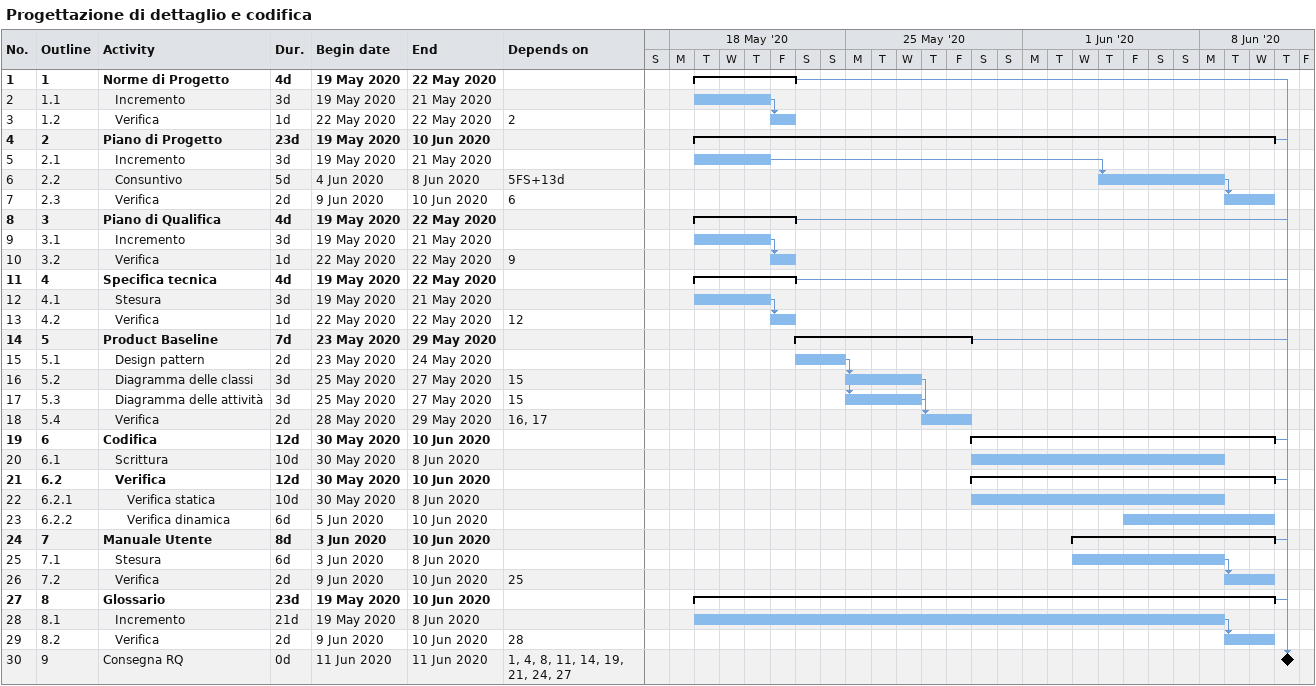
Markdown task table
Progettazione di dettaglio e codifica

| ID | WBS | Task | Duration | Start | Finish | Predecessors |
|---|---|---|---|---|---|---|
| 1 | 1 | **Norme di Progetto** | 4d | 2020-05-19 | 2020-05-22 |  |
| 2 | 1.1 | Incremento | 3d | 2020-05-19 | 2020-05-21 |  |
| 3 | 1.2 | Verifica | 1d | 2020-05-22 | 2020-05-22 | 2 |
| 4 | 2 | **Piano di Progetto** | 23d | 2020-05-19 | 2020-06-10 |  |
| 5 | 2.1 | Incremento | 3d | 2020-05-19 | 2020-05-21 |  |
| 6 | 2.2 | Consuntivo | 5d | 2020-06-04 | 2020-06-08 | 5FS+13d |
| 7 | 2.3 | Verifica | 2d | 2020-06-09 | 2020-06-10 | 6 |
| 8 | 3 | **Piano di Qualifica** | 4d | 2020-05-19 | 2020-05-22 |  |
| 9 | 3.1 | Incremento | 3d | 2020-05-19 | 2020-05-21 |  |
| 10 | 3.2 | Verifica | 1d | 2020-05-22 | 2020-05-22 | 9 |
| 11 | 4 | **Specifica tecnica** | 4d | 2020-05-19 | 2020-05-22 |  |
| 12 | 4.1 | Stesura | 3d | 2020-05-19 | 2020-05-21 |  |
| 13 | 4.2 | Verifica | 1d | 2020-05-22 | 2020-05-22 | 12 |
| 14 | 5 | **Product Baseline** | 7d | 2020-05-23 | 2020-05-29 |  |
| 15 | 5.1 | Design pattern | 2d | 2020-05-23 | 2020-05-24 |  |
| 16 | 5.2 | Diagramma delle classi | 3d | 2020-05-25 | 2020-05-27 | 15 |
| 17 | 5.3 | Diagramma delle attività | 3d | 2020-05-25 | 2020-05-27 | 15 |
| 18 | 5.4 | Verifica | 2d | 2020-05-28 | 2020-05-29 | 16, 17 |
| 19 | 6 | **Codifica** | 12d | 2020-05-30 | 2020-06-10 |  |
| 20 | 6.1 | Scrittura | 10d | 2020-05-30 | 2020-06-08 |  |
| 21 | 6.2 | **Verifica** | 12d | 2020-05-30 | 2020-06-10 |  |
| 22 | 6.2.1 | Verifica statica | 10d | 2020-05-30 | 2020-06-08 |  |
| 23 | 6.2.2 | Verifica dinamica | 6d | 2020-06-05 | 2020-06-10 |  |
| 24 | 7 | **Manuale Utente** | 8d | 2020-06-03 | 2020-06-10 |  |
| 25 | 7.1 | Stesura | 6d | 2020-06-03 | 2020-06-08 |  |
| 26 | 7.2 | Verifica | 2d | 2020-06-09 | 2020-06-10 | 25 |
| 27 | 8 | **Glossario** | 23d | 2020-05-19 | 2020-06-10 |  |
| 28 | 8.1 | Incremento | 21d | 2020-05-19 | 2020-06-08 |  |
| 29 | 8.2 | Verifica | 2d | 2020-06-09 | 2020-06-10 | 28 |
| 30 | 9 | Consegna RQ | 0d | 2020-06-11 | 2020-06-11 | 1, 4, 8, 11, 14, 19, 21, 24, 27 |
